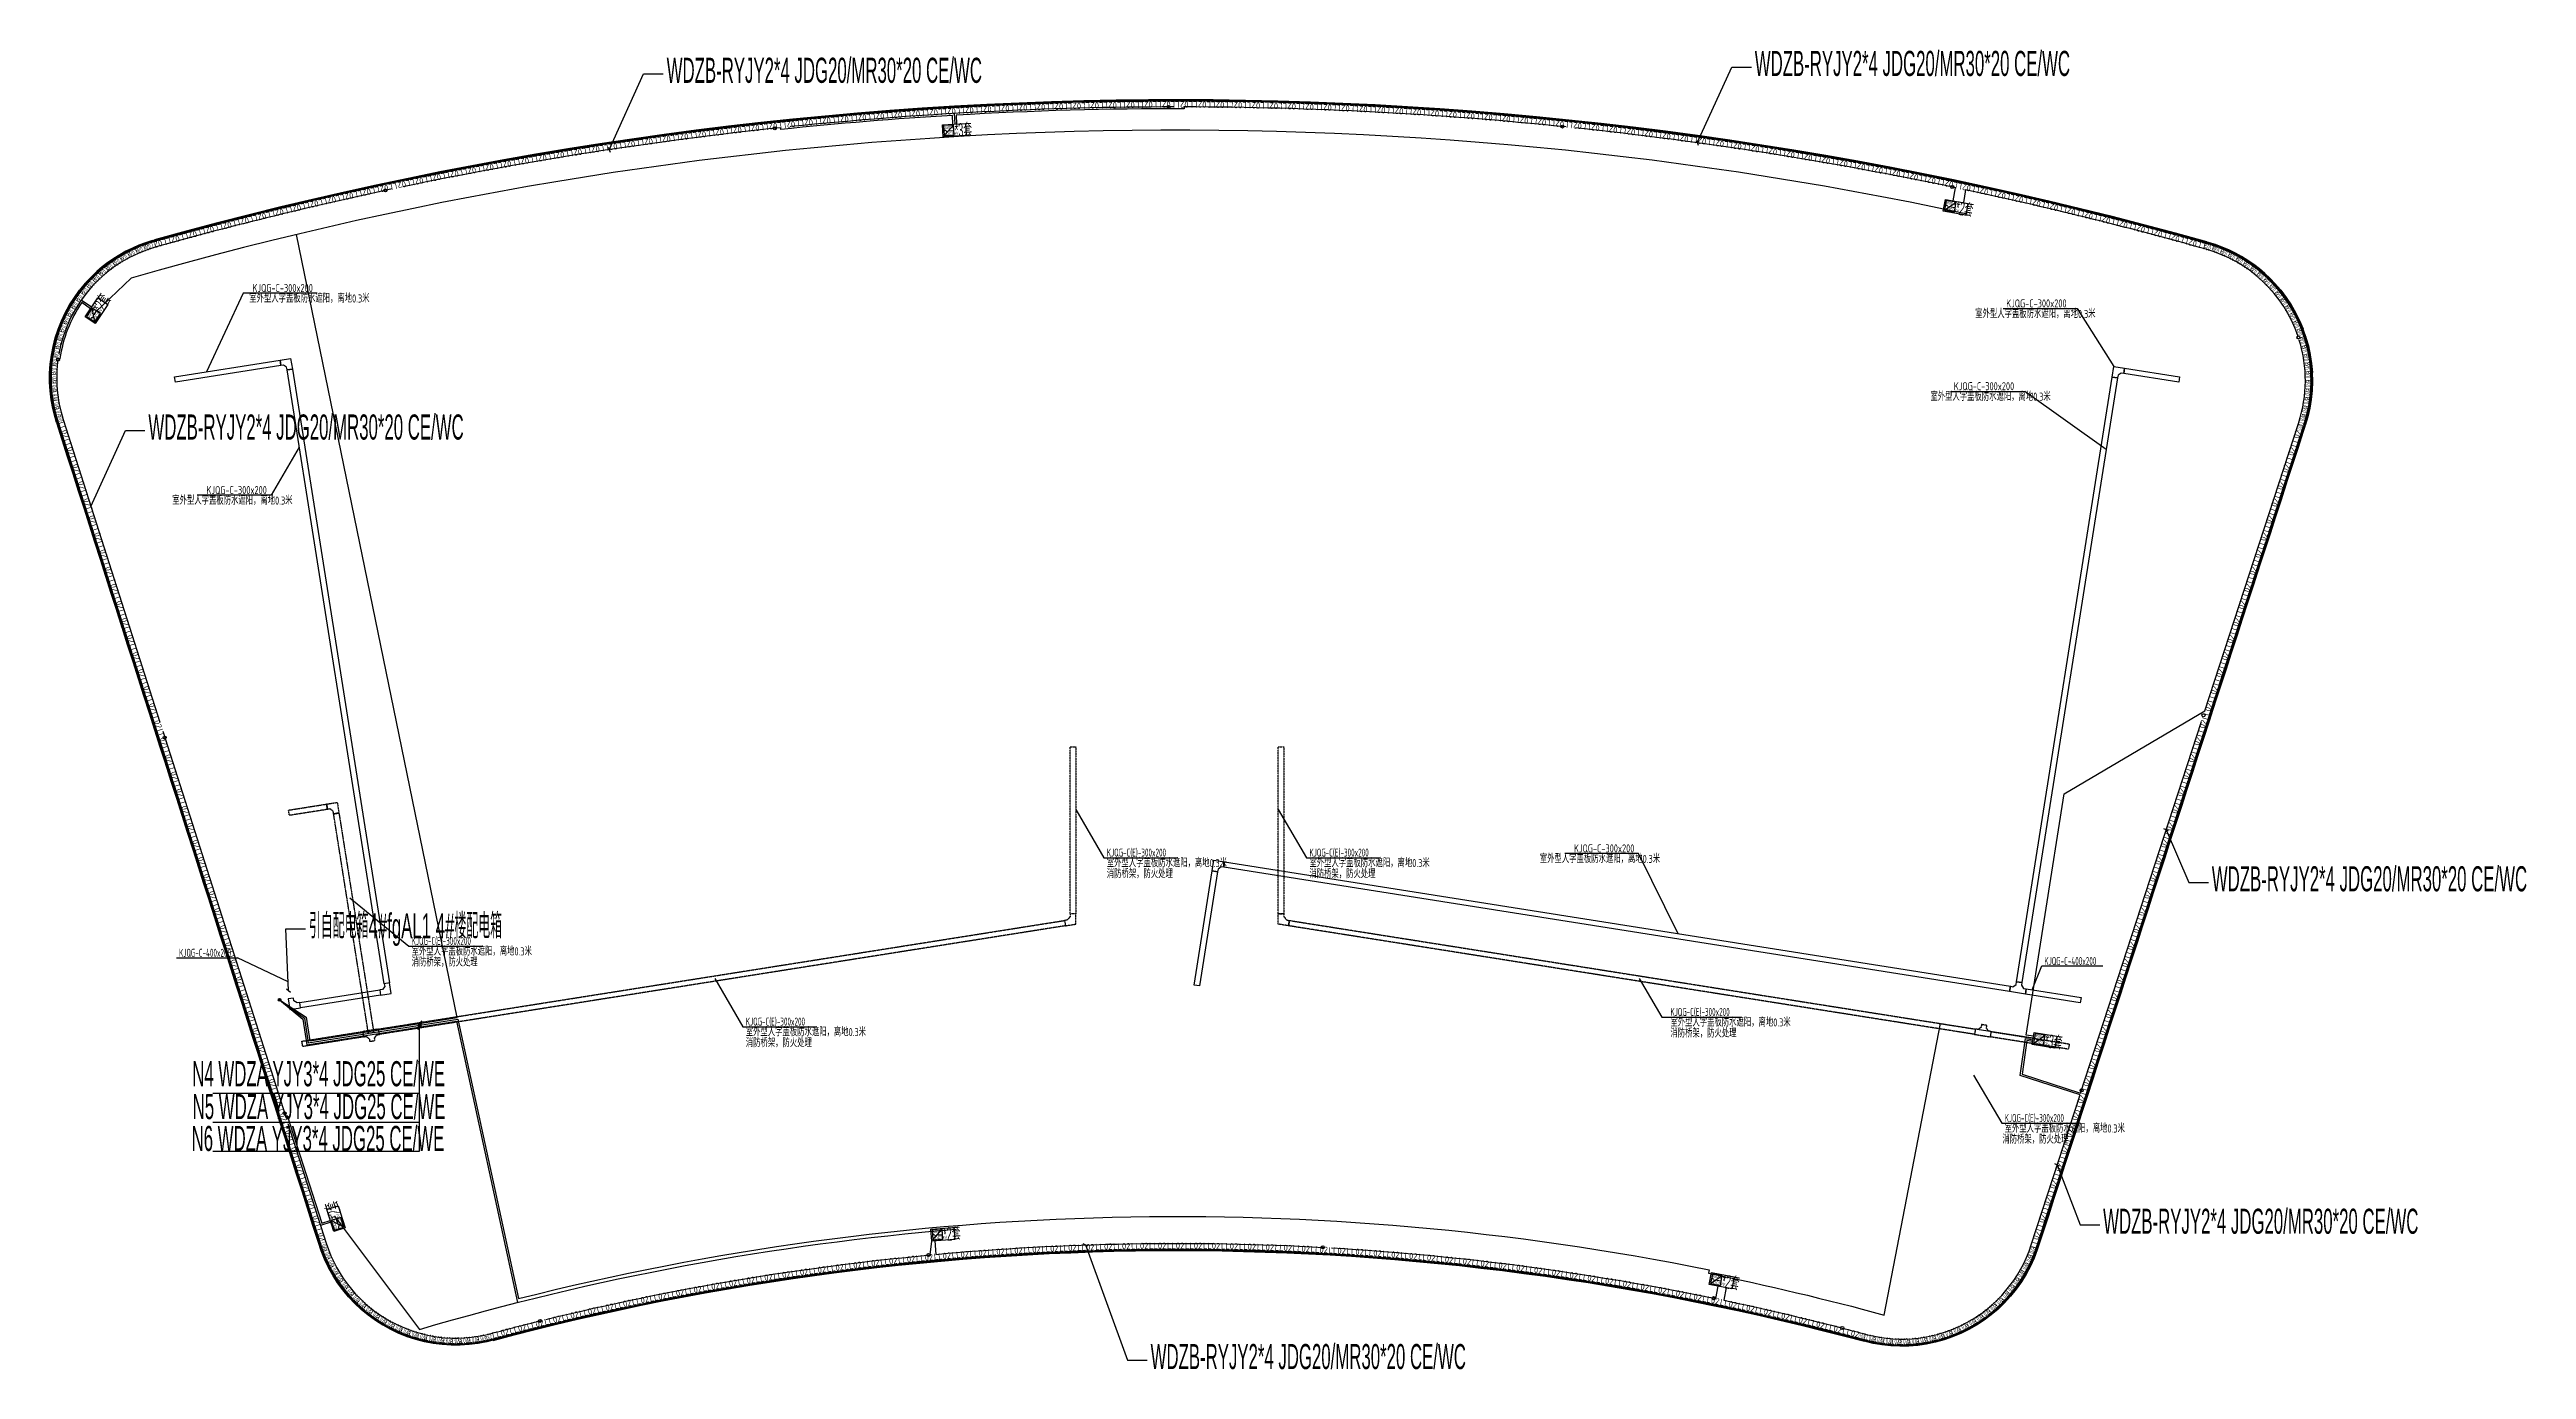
# Model space of a CAD drawing. Header units: inches. Extents: x -443710 to 794989, y 10730 to 123008.
# Drawn here: x 53232 to 191353, y 15478 to 89117 of the extents above; entities that cross this region are included whole.
import ezdxf
from ezdxf import colors
from ezdxf.entities.mleader import LeaderData, LeaderLine
from ezdxf.enums import TextEntityAlignment as Align
from ezdxf.math import Vec2, Vec3

# ---------------------------------------------------------------- set-up
doc = ezdxf.new("R2010")
doc.units = ezdxf.units.IN
doc.header["$MEASUREMENT"] = 0
doc.linetypes.add('DASH', pattern=[0.35, 0.25, -0.1])
doc.layers.get('0').update_dxf_attribs({"color": 253})
for name, color, linetype in [('0-L-灯具', 1, 'Continuous'), ('0-L-电箱', 90, 'Continuous'), ('0-LIGHT-TXT', 90, 'Continuous'), ('0-LL02', 1, 'Continuous'), ('0-开关电源', 3, 'Continuous'), ('CABLETRAY', 4, 'Continuous'), ('CABLETRAY_FIRE', 1, 'DASH'), ('LT-220V', 5, 'Continuous'), ('LT-24V', 4, 'Continuous'), ('电-电力-消防线槽标注', 41, 'Continuous'), ('电-电力-线槽标注', 225, 'Continuous')]:
    doc.layers.add(name, color=color, linetype=linetype)
doc.styles.add('-宋体', font='xd-hzs.shx', dxfattribs={"width": 0.8, "bigfont": 'xd-hztxt.shx'})
doc.styles.add('GBZITI', font='gbenor.shx', dxfattribs={"height": 350, "bigfont": 'gbcbig.shx'})
doc.styles.add('SMDEI', font='smsim.shx', dxfattribs={"width": 0.75, "bigfont": 'smfs.shx'})
doc.styles.get("Standard").update_dxf_attribs({"font": 'arial.ttf'})

# ---------------------------------------------------------------- blocks, each defined once
blk = doc.blocks.new('LL02')
at = {"layer": '0-LL02'}
for points in [[(-500, 80), (500, 80), (500, 0), (-500, 0)], [(-490, 70), (490, 70), (490, 10), (-490, 10)]]:
    blk.add_lwpolyline(points, close=True, dxfattribs=at)
for points in [[(-450, 16), (-450, 63), (-460, 45)], [(-450, 16), (-450, 63), (-440, 45)], [(-375, 16), (-375, 63), (-385, 45)], [(-375, 16), (-375, 63), (-365, 45)], [(-300, 16), (-300, 63), (-310, 45)], [(-300, 16), (-300, 63), (-290, 45)], [(-225, 16), (-225, 63), (-235, 45)], [(-225, 16), (-225, 63), (-215, 45)], [(-150, 16), (-150, 63), (-160, 45)], [(-150, 16), (-150, 63), (-140, 45)], [(-75, 16), (-75, 63), (-85, 45)], [(-75, 16), (-75, 63), (-65, 45)], [(0, 16), (0, 63), (-10, 45)], [(0, 16), (0, 63), (10, 45)], [(75, 16), (75, 63), (65, 45)], [(75, 16), (75, 63), (85, 45)], [(150, 16), (150, 63), (140, 45)], [(150, 16), (150, 63), (160, 45)], [(225, 16), (225, 63), (215, 45)], [(225, 16), (225, 63), (235, 45)], [(300, 16), (300, 63), (290, 45)], [(300, 16), (300, 63), (310, 45)], [(375, 16), (375, 63), (365, 45)], [(375, 16), (375, 63), (385, 45)], [(450, 16), (450, 63), (440, 45)], [(450, 16), (450, 63), (460, 45)]]:
    blk.add_lwpolyline(points, dxfattribs=at)
at = {"layer": '0-LL02', "style": 'GBZITI'}
blk.add_text('LL02', height=350, rotation=360, dxfattribs=at).set_placement((0, 271, 0), align=Align.MIDDLE_CENTER)
blk = doc.blocks.new('LL02a')
at = {"layer": '0-LL02'}
for points in [[(-250, 80), (250, 80), (250, 0), (-250, 0)], [(-240, 70), (240, 70), (240, 10), (-240, 10)]]:
    blk.add_lwpolyline(points, close=True, dxfattribs=at)
for points in [[(-225, 16), (-225, 63), (-235, 45)], [(-225, 16), (-225, 63), (-215, 45)], [(-150, 16), (-150, 63), (-160, 45)], [(-150, 16), (-150, 63), (-140, 45)], [(-75, 16), (-75, 63), (-85, 45)], [(-75, 16), (-75, 63), (-65, 45)], [(0, 16), (0, 63), (-10, 45)], [(0, 16), (0, 63), (10, 45)], [(75, 16), (75, 63), (65, 45)], [(75, 16), (75, 63), (85, 45)], [(150, 16), (150, 63), (140, 45)], [(150, 16), (150, 63), (160, 45)], [(225, 16), (225, 63), (215, 45)], [(225, 16), (225, 63), (235, 45)]]:
    blk.add_lwpolyline(points, dxfattribs=at)
at = {"layer": '0-LL02', "style": 'GBZITI', "width": 0.5}
blk.add_text('LL02a', height=350, rotation=360, dxfattribs=at).set_placement((0, 271, 0), align=Align.MIDDLE_CENTER)
blk = doc.blocks.new('LF01b')
at = {"layer": '0-LL02'}
for points in [[(-150, 80), (150, 80), (150, 0), (-150, 0)], [(-140, 70), (140, 70), (140, 10), (-140, 10)]]:
    blk.add_lwpolyline(points, close=True, dxfattribs=at)
for points in [[(-75, 16), (-75, 63), (-85, 45)], [(-75, 16), (-75, 63), (-65, 45)], [(0, 16), (0, 63), (-10, 45)], [(0, 16), (0, 63), (10, 45)], [(75, 16), (75, 63), (65, 45)], [(75, 16), (75, 63), (85, 45)]]:
    blk.add_lwpolyline(points, dxfattribs=at)
at = {"layer": '0-LL02', "style": 'GBZITI', "width": 0.28}
blk.add_text('LL02b', height=350, rotation=360, dxfattribs=at).set_placement((0, 271, 0), align=Align.MIDDLE_CENTER)
blk = doc.blocks.new('LEDDR01')
at = {"layer": '0-开关电源'}
for p, q in [((-224, 0), (224, 448)), ((19, 205), (198, 205))]:
    blk.add_line(p, q, dxfattribs=at)
blk.add_lwpolyline([(-224, 0), (224, 0), (224, 448), (-224, 448)], close=True, dxfattribs=at)
for centre, start, end in [((-171, 187), 19.47122, 160.52878), ((-81, 219), 199.47122, 340.52878)]:
    blk.add_arc(centre, 47.5, start, end, dxfattribs=at)
at = {"color": 3}
for s, p in [('350W', (-219, 302)), ('DC24V', (-122, 21))]:
    blk.add_text(s, height=120, dxfattribs=at).set_placement(p)
blk = doc.blocks.new('引入')
at = {"layer": '0-L-电箱', "lineweight": -2}
h = blk.add_hatch(color=256, dxfattribs=at)
h.dxf.hatch_style = 1
h.paths.add_polyline_path([(-75, 0, 1), (75, 0, 1)])
blk.add_lwpolyline([(709, -533, 0, 0, 0), (432, -324, 200, 0, 0), (0, 0, 0, 0, 0)], format="xyseb", dxfattribs=at)
blk.add_circle((0, 0), 75, dxfattribs=at)
blk = doc.blocks.new('_Oblique')
at = {"color": 0, "linetype": 'ByBlock', "lineweight": -2}
blk.add_line((-0.5, -0.5), (0.5, 0.5), dxfattribs=at)
blk = doc.blocks.new('A$C57f8a58f')
at = {"layer": 'CABLETRAY'}
for p, q in [((-89544, 44028), (-83660, 44960)), ((-83613, 44663), (-89497, 43731)), ((-83660, 44960), (-83067, 45053)), ((-83660, 44960), (-83613, 44663)), ((-83613, 44663), (-83660, 44960)), ((-83465, 44687), (-83613, 44663)), ((-83293, 44562), (-83465, 44687)), ((-83270, 44414), (-83293, 44562)), ((-83270, 44414), (-82973, 44461)), ((-82973, 44461), (-83270, 44414)), ((-77846, 10171), (-83270, 44414)), ((-83067, 45053), (-82973, 44461)), ((-82973, 44461), (-77550, 10218)), ((18514, 44014), (18608, 44606)), ((18608, 44606), (19201, 44512)), ((19006, 44240), (18834, 44115)), ((19154, 44216), (19006, 44240)), ((19154, 44216), (19201, 44512)), ((19201, 44512), (19154, 44216)), ((22215, 43731), (19154, 44216)), ((19201, 44512), (22262, 44028)), ((-89497, 43731), (-89544, 44028)), ((13171, 10278), (18514, 44014)), ((18810, 43967), (13467, 10231)), ((18810, 43967), (18514, 44014)), ((18514, 44014), (18810, 43967)), ((18834, 44115), (18810, 43967)), ((22262, 44028), (22215, 43731)), ((-31672, 16469), (-31579, 17062)), ((-31579, 17062), (-30986, 16968)), ((-31181, 16695), (-31353, 16570)), ((-31033, 16672), (-31181, 16695)), ((-31033, 16672), (-30986, 16968)), ((-30986, 16968), (-31033, 16672)), ((12781, 9732), (-31033, 16672)), ((-30986, 16968), (12828, 10029)), ((-32682, 10095), (-31672, 16469)), ((-31376, 16422), (-32386, 10048)), ((-31672, 16469), (-31376, 16422)), ((-31376, 16422), (-31672, 16469)), ((-31353, 16570), (-31376, 16422)), ((-82562, 9121), (-78096, 9828)), ((-77947, 9851), (-78096, 9828)), ((-78096, 9828), (-78049, 9532)), ((-78096, 9828), (-78049, 9532)), ((-77823, 10023), (-77947, 9851)), ((-77550, 10218), (-77846, 10171)), ((-77550, 10218), (-77846, 10171)), ((-77846, 10171), (-77823, 10023)), ((-77456, 9626), (-77550, 10218)), ((-32386, 10048), (-32682, 10095)), ((12828, 10029), (12781, 9732)), ((12781, 9732), (12828, 10029)), ((13670, 9592), (12781, 9732)), ((12828, 10029), (12976, 10005)), ((12976, 10005), (13147, 10130)), ((13147, 10130), (13171, 10278)), ((13467, 10231), (13171, 10278)), ((13171, 10278), (13467, 10231)), ((13467, 10231), (13444, 10083)), ((13444, 10083), (13568, 9911)), ((13568, 9911), (13717, 9888)), ((13670, 9592), (13717, 9888)), ((13717, 9888), (13670, 9592)), ((13717, 9888), (16774, 9404)), ((-82905, 9370), (-83201, 9323)), ((-83201, 9323), (-83108, 8730)), ((-83108, 8730), (-82515, 8824)), ((-82882, 9222), (-82905, 9370)), ((-82710, 9097), (-82882, 9222)), ((-82562, 9121), (-82710, 9097)), ((-82515, 8824), (-82562, 9121)), ((-82515, 8824), (-82562, 9121)), ((-78049, 9532), (-82515, 8824)), ((-78049, 9532), (-77456, 9626)), ((16727, 9107), (13670, 9592)), ((16774, 9404), (16727, 9107))]:
    blk.add_line(p, q, dxfattribs=at)
at = {"layer": 'CABLETRAY_FIRE'}
for p, q in [((-39591, 14073), (-39591, 23387)), ((-39591, 23387), (-39291, 23387)), ((-39291, 23387), (-39291, 14073)), ((-27991, 14073), (-27991, 23387)), ((-27991, 23387), (-27691, 23387)), ((-27991, 14073), (-27991, 23387)), ((-27991, 23387), (-27691, 23387)), ((-27691, 23387), (-27691, 14073)), ((-27691, 23387), (-27691, 14073)), ((-83184, 19857), (-81061, 20194)), ((-83137, 19561), (-83184, 19857)), ((-81014, 19897), (-83137, 19561)), ((-81061, 20194), (-80468, 20287)), ((-81061, 20194), (-81014, 19897)), ((-81014, 19897), (-81061, 20194)), ((-80866, 19921), (-81014, 19897)), ((-80694, 19796), (-80866, 19921)), ((-80671, 19648), (-80694, 19796)), ((-80671, 19648), (-80374, 19695)), ((-80374, 19695), (-80671, 19648)), ((-78731, 7400), (-80671, 19648)), ((-80468, 20287), (-80374, 19695)), ((-80374, 19695), (-78435, 7447)), ((-39591, 13923), (-39761, 13724)), ((-39291, 14073), (-39591, 14073)), ((-39291, 14073), (-39591, 14073)), ((-39591, 14073), (-39591, 13923)), ((-39291, 13495), (-39291, 14073)), ((-27691, 14073), (-27991, 14073)), ((-27991, 13495), (-27991, 14073)), ((-27991, 14073), (-27691, 14073)), ((-27691, 14073), (-27991, 14073)), ((-27991, 13495), (-27991, 14073)), ((-27991, 14073), (-27691, 14073)), ((-27691, 14073), (-27691, 13923)), ((-27691, 14073), (-27691, 13923)), ((-27691, 13923), (-27521, 13724)), ((-27691, 13923), (-27521, 13724)), ((-78162, 7642), (-39909, 13701)), ((-39862, 13404), (-78115, 7346)), ((-39761, 13724), (-39909, 13701)), ((-39909, 13701), (-39862, 13404)), ((-39909, 13701), (-39862, 13404)), ((-39862, 13404), (-39291, 13495)), ((-27420, 13404), (-27991, 13495)), ((-27420, 13404), (-27991, 13495)), ((-27521, 13724), (-27373, 13701)), ((-27521, 13724), (-27373, 13701)), ((-27373, 13701), (-27420, 13404)), ((-27373, 13701), (-27420, 13404)), ((-27420, 13404), (-27373, 13701)), ((10833, 7346), (-27420, 13404)), ((-27373, 13701), (10879, 7642)), ((-82440, 6964), (-79051, 7501)), ((-82393, 6668), (-82440, 6964)), ((-79004, 7205), (-82393, 6668)), ((-78162, 7642), (-79051, 7501)), ((-79051, 7501), (-79004, 7205)), ((-79051, 7501), (-79004, 7205)), ((-79004, 7205), (-78856, 7229)), ((-78856, 7229), (-78684, 7104)), ((-78435, 7447), (-78731, 7400)), ((-78684, 7104), (-78660, 6956)), ((-78660, 6956), (-78364, 7003)), ((-78388, 7151), (-78263, 7322)), ((-78364, 7003), (-78388, 7151)), ((-78263, 7322), (-78115, 7346)), ((-78115, 7346), (-78162, 7642)), ((-78115, 7346), (-78162, 7642)), ((10879, 7642), (10833, 7346)), ((10879, 7642), (10833, 7346)), ((10833, 7346), (11721, 7205)), ((11028, 7619), (10879, 7642)), ((11199, 7743), (11028, 7619)), ((11223, 7892), (11199, 7743)), ((11519, 7845), (11223, 7892)), ((11496, 7696), (11519, 7845)), ((11620, 7525), (11496, 7696)), ((11768, 7501), (11620, 7525)), ((11721, 7205), (11768, 7501)), ((11721, 7205), (11768, 7501)), ((16067, 6517), (11721, 7205)), ((11768, 7501), (16114, 6813)), ((16114, 6813), (16067, 6517))]:
    blk.add_line(p, q, dxfattribs=at)
at = {"layer": '电-电力-消防线槽标注'}
for p, q in [((-39291, 19887), (-37721, 17202)), ((-27991, 19887), (-26421, 17202)), ((-37721, 17202), (-33601, 17202)), ((-26421, 17202), (-22301, 17202)), ((-79776, 14958), (-76484, 12273)), ((-76484, 12273), (-72363, 12273)), ((-59422, 10458), (-57851, 7773)), ((-7861, 10458), (-6606, 8313)), ((-6606, 8313), (-2170, 8313)), ((-57851, 7773), (-53731, 7773)), ((10777, 5078), (12347, 2393)), ((12347, 2393), (16467, 2393))]:
    blk.add_line(p, q, dxfattribs=at)
at = {"layer": '电-电力-线槽标注'}
for p, q in [((-85712, 48699), (-87766, 44309)), ((-81592, 48699), (-85712, 48699)), ((12434, 47837), (16554, 47837)), ((16554, 47837), (18608, 44606)), ((9511, 43219), (13631, 43219)), ((18179, 39978), (13631, 43219)), ((-82588, 40111), (-84158, 37426)), ((-84158, 37426), (-88279, 37426)), ((-7901, 17435), (-12021, 17435)), ((-5704, 12964), (-7901, 17435)), ((-89429, 11624), (-86026, 11624)), ((-83202, 10286), (-86026, 11624)), ((14041, 9826), (14589, 11164)), ((14589, 11164), (17992, 11164))]:
    blk.add_line(p, q, dxfattribs=at)
at = {"layer": '电-电力-消防线槽标注', "style": '-宋体'}
for s, width, p in [('室外型人字盖板防水遮阳，离地0.3米', 0.7, (-37557, 16678)), ('KJQG-C(E)-300x200', 0.6, (-37557, 17264)), ('室外型人字盖板防水遮阳，离地0.3米', 0.7, (-26257, 16678)), ('KJQG-C(E)-300x200', 0.6, (-26257, 17264)), ('消防桥架，防火处理', 0.7, (-37557, 16068)), ('消防桥架，防火处理', 0.7, (-26257, 16068)), ('KJQG-C(E)-300x200', 0.6, (-76320, 12335)), ('消防桥架，防火处理', 0.7, (-76320, 11139)), ('室外型人字盖板防水遮阳，离地0.3米', 0.7, (-76320, 11749)), ('KJQG-C(E)-300x200', 0.6, (-57688, 7835)), ('室外型人字盖板防水遮阳，离地0.3米', 0.7, (-6127, 7788)), ('KJQG-C(E)-300x200', 0.6, (-6127, 8375)), ('消防桥架，防火处理', 0.7, (-57688, 6639)), ('室外型人字盖板防水遮阳，离地0.3米', 0.7, (-57688, 7249)), ('消防桥架，防火处理', 0.7, (-6127, 7178)), ('KJQG-C(E)-300x200', 0.6, (12511, 2455)), ('消防桥架，防火处理', 0.7, (12386, 1257, -600)), ('室外型人字盖板防水遮阳，离地0.3米', 0.7, (12511, 1869))]:
    blk.add_text(s, height=450, rotation=0, dxfattribs=dict(at, width=width)).set_placement(p)
at = {"layer": '电-电力-线槽标注', "style": '-宋体', "width": 0.7}
for s, p in [('室外型人字盖板防水遮阳，离地0.3米', (-85375, 48174)), ('KJQG-C-300x200', (-85196, 48761)), ('KJQG-C-300x200', (12597, 47900)), ('室外型人字盖板防水遮阳，离地0.3米', (10871, 47313)), ('室外型人字盖板防水遮阳，离地0.3米', (8372, 42695)), ('KJQG-C-300x200', (9675, 43281)), ('室外型人字盖板防水遮阳，离地0.3米', (-89668, 36901)), ('KJQG-C-300x200', (-87763, 37488)), ('室外型人字盖板防水遮阳，离地0.3米', (-13410, 16910)), ('KJQG-C-300x200', (-11505, 17497))]:
    blk.add_text(s, height=450, dxfattribs=at).set_placement(p)
at = {"layer": '电-电力-线槽标注', "style": '-宋体', "width": 0.6}
for p in [(-89291, 11672), (14726, 11212)]:
    blk.add_text('KJQG-C-400x200', height=450, rotation=0, dxfattribs=at).set_placement(p)

msp = doc.modelspace()

# ---------------------------------------------------------------- linework, layer by layer
at = {"color": 4}
for points in [[(173531, 78380, 0.1376421), (59090, 78496, 0.1377205)], [(58975, 78464, 0.4209192), (53610, 68356, 0.4244115)], [(179016, 68140, 0.4269567), (173614, 78356)], [(77966, 17102, -0.1317724), (154436, 17049, 34359738368000.578125)]]:
    msp.add_lwpolyline(points, format="xyb", dxfattribs=at)
for points in [[(53634, 68295), (53634, 68295), (68224, 22566)], [(164073, 22156), (179016, 68140)]]:
    msp.add_lwpolyline(points, dxfattribs=at)
at = {"layer": '0-LIGHT-TXT', "color": 7}
for points in [[(103025, 84916), (104302, 84990), (104341, 84319), (103064, 84245)], [(158948, 80756), (160208, 80529), (160089, 79868), (158829, 80095)], [(55217, 74205), (55929, 75268), (56487, 74894), (55775, 73831)], [(163901, 34276), (165165, 34075), (165060, 33412), (163796, 33612)], [(69078, 23176), (68690, 24396), (69331, 24599), (69718, 23380)], [(102378, 23305), (103654, 23405), (103707, 22736), (102431, 22635)], [(145911, 20881), (147168, 20645), (147044, 19985), (145787, 20221)]]:
    msp.add_lwpolyline(points, close=True, dxfattribs=at)
for points in [[(73989, 34924), (73748, 34645)], [(73989, 34823), (73748, 34544)], [(73989, 34723), (73748, 34444)], [(73868, 27654), (73868, 27654), (73868, 34784)], [(62337, 30885), (73868, 30885)], [(62337, 29270), (73868, 29270)], [(62337, 27654), (73868, 27654)]]:
    msp.add_lwpolyline(points, dxfattribs=at)
at = {"layer": '0-LL02', "color": 4}
for points in [[(115937, 85914, 0.0253285), (94561, 84814, 0.0253285)], [(137803, 84797, 0.0252347), (116508, 85914), (116508, 85814, 0.0150672), (103781, 85454), (103809, 84961)], [(103610, 84950), (103581, 85443, 0.0113539), (94018, 84657), (94008, 84756, 0.0252364), (72938, 81460, 0.0252364)], [(159389, 80677), (159521, 81407, 0.0253971), (138320, 84743, 0.0253971)], [(72344, 81336, 0.016027), (59185, 78108, 0.287139), (53754, 72147, 0.287139)], [(178618, 73113, 0.2467315), (173487, 77977, 0.0163343), (160081, 81289), (159952, 80575)], [(55516, 74655), (55024, 74998, 0.1133896), (53809, 71867), (53711, 71881)], [(53711, 71881, 0.1137855), (53991, 68478), (59383, 51584)], [(66525, 29205), (68658, 22520, 0.4003466), (77862, 17488, -0.0047964), (80612, 18196, -0.0047964)], [(80903, 18267, -0.0370525), (102337, 21866), (102431, 22635)], [(102595, 22648), (102654, 21902, -0.0365968), (124287, 22288, -0.0365968)], [(124722, 22263, -0.0365552), (146147, 19432), (146278, 20129)], [(146732, 20043), (146599, 19338, -0.0112477), (153082, 17820)]]:
    msp.add_lwpolyline(points, format="xyb", dxfattribs=at)
for points in [[(103675, 85548), (103710, 84956)], [(55573, 74737), (54999, 75137)], [(59542, 51086), (66391, 29624), (66486, 29655), (68408, 23634), (68884, 23786)], [(68914, 23691), (68343, 23508)]]:
    msp.add_lwpolyline(points, dxfattribs=at)
at = {"layer": '0-LL02'}
for centre in [(115633, 85914), (93676, 84721), (137596, 84819), (159327, 81448), (71961, 81254), (53701, 71811), (178638, 73052), (173342, 51973), (59654, 50733), (166544, 31050), (66343, 29774), (124228, 22291), (102252, 21864), (146024, 19458), (80582, 18188), (153201, 17789)]:
    msp.add_circle(centre, 85.7, dxfattribs=at)
at = {"layer": 'LT-220V'}
for points in [[(160173, 79940, 0.1237801), (57781, 76357), (55839, 74497)], [(66062, 36106), (67448, 35082), (67654, 33705), (76002, 35019), (79382, 19434, -0.1124564), (145772, 21041), (145732, 20845, -0.0168705), (155531, 18514), (158676, 34786), (163853, 33974)], [(69122, 24033), (73866, 17715, -0.0510942), (103782, 23305)]]:
    msp.add_lwpolyline(points, format="xyb", dxfattribs=at)
for points in [[(66062, 36106), (67541, 35138), (67738, 33819), (75964, 35114), (66997, 78795)], [(66062, 36106), (67356, 35026), (67570, 33590), (75925, 34906), (79327, 19217)]]:
    msp.add_lwpolyline(points, dxfattribs=at)
at = {"layer": 'LT-24V', "color": 4}
for points in [[(163868, 34072), (163447, 34138), (165565, 47591), (173425, 52227), (178652, 68314, 0.1547581), (178684, 72908, 0.1547581)], [(153201, 17789, -0.0023402), (154540, 17436, 0.3992271), (163742, 22426), (166461, 30794), (163116, 31881), (163416, 33940), (163838, 33875)]]:
    msp.add_lwpolyline(points, format="xyb", dxfattribs=at)
msp.add_lwpolyline([(163820, 33776), (163498, 33826), (163227, 31950), (166492, 30889), (173227, 51620)], dxfattribs=at)

# ---------------------------------------------------------------- block references
msp.add_blockref('A$C57f8a58f', (149744, 26827))
at = {"layer": '0-L-灯具', "rotation": 82.90987147356023}
msp.add_blockref('引入', (66062, 36106), dxfattribs=at)
at = {"layer": '0-LL02'}
for name, p, rotation in [('LL02', (98778, 85604), 184.6926367240604), ('LL02', (99775, 85683), 184.422114213583), ('LL02', (100772, 85758), 184.1515917031055), ('LL02', (101770, 85828), 183.8810691926281), ('LL02', (102768, 85893), 183.6105466821506), ('LL02', (103766, 85954), 183.3400241716719), ('LL02', (104764, 86010), 183.0695016611943), ('LL02', (105763, 86061), 182.7989791507169), ('LL02', (106762, 86107), 182.5284566402381), ('LL02', (107761, 86149), 182.257934129758), ('LL02', (108760, 86186), 181.9874116192792), ('LL02', (109760, 86218), 181.716889108803), ('LL02', (110759, 86246), 181.4463665983256), ('LL02', (111759, 86269), 181.175844087848), ('LL02', (112759, 86287), 180.9053215773693), ('LL02', (113759, 86300), 180.6347990668918), ('LL02', (114759, 86309), 180.3642765564171), ('LL02', (115759, 86313), 180.0937540459396), ('LL02', (116759, 86312), 179.8232315354608), ('LL02', (117759, 86307), 179.5527090249821), ('LL02', (118759, 86297), 179.2821865145019), ('LL02', (119759, 86282), 179.0116640040231), ('LL02', (120759, 86262), 178.7411414935456), ('LL02', (121758, 86238), 178.4706189830117), ('LL02', (122758, 86209), 178.2000964725329), ('LL02', (123757, 86175), 177.929573962054), ('LL02', (124756, 86137), 177.6590514515766), ('LL02', (125756, 86093), 177.3885289410978), ('LL02', (126754, 86045), 177.118006430619), ('LL02', (127753, 85993), 176.8474839201402), ('LL02', (128751, 85935), 176.5769614096614), ('LL02', (129749, 85873), 176.3064388991826), ('LL02', (130747, 85807), 176.0359163887024), ('LL02', (131745, 85735), 175.765393878225), ('LL02', (132742, 85659), 175.4948713677475), ('LL02', (86853, 84284), 187.9389068497831), ('LL02', (87844, 84420), 187.6683843393057), ('LL02', (88835, 84551), 187.3978618288296), ('LL02', (89827, 84677), 187.1273393183549), ('LL02', (90819, 84799), 186.8568168078787), ('LL02', (91813, 84916), 186.5862942974013), ('LL02', (92806, 85028), 186.3157717869238), ('LL02', (93800, 85136), 186.0452492764437), ('LL02', (94795, 85239), 185.7747267659649), ('LL02', (95790, 85337), 185.5042042554888), ('LL02', (96786, 85431), 185.233681745014), ('LL02', (97782, 85520), 184.9631592345379), ('LL02', (133738, 85578), 175.2243488572687), ('LL02', (134735, 85492), 174.9538263467912), ('LL02', (135731, 85402), 174.6833038363151), ('LL02', (136726, 85307), 174.4127813258377), ('LL02', (137721, 85207), 174.1422588153602), ('LL02', (138716, 85103), 173.8717363048828), ('LL02', (139710, 84994), 173.601213794404), ('LL02', (140703, 84880), 173.3306912839238), ('LL02', (141696, 84761), 173.0601687734463), ('LL02', (142689, 84638), 172.7896462629676), ('LL02', (143680, 84510), 172.5191237524874), ('LL02', (144671, 84378), 172.2486012420086), ('LL02', (145662, 84241), 171.9780787315311), ('LL02', (77968, 82852), 190.3736094441392), ('LL02', (78952, 83030), 190.1030869336618), ('LL02', (79937, 83203), 189.8325644231829), ('LL02', (80923, 83371), 189.5620419127028), ('LL02', (81909, 83535), 189.2915194022254), ('LL02', (82897, 83694), 189.0209968917505), ('LL02', (83885, 83849), 188.7504743812745), ('LL02', (84873, 83998), 188.4799518707381), ('LL02', (85863, 84144), 188.2094293602593), ('LL02', (146652, 84099), 171.7075562210523), ('LL02', (147641, 83952), 171.4370337105722), ('LL02', (148630, 83801), 171.1665112000934), ('LL02', (149617, 83645), 170.8959886896172), ('LL02', (150604, 83484), 170.6254661791385), ('LL02', (151591, 83319), 170.3549436686596), ('LL02', (152576, 83149), 170.0844211581795), ('LL02', (153561, 82975), 169.8138986477007), ('LL02', (154545, 82796), 169.5433761372246), ('LL02', (71105, 81478), 192.2672670174868), ('LL02', (72082, 81688), 191.9967445070093), ('LL02', (73061, 81894), 191.7262219965305), ('LL02', (74041, 82095), 191.4556994860518), ('LL02', (75021, 82291), 191.1851769755729), ('LL02', (76003, 82483), 190.9146544650955), ('LL02', (76985, 82670), 190.6441319546167), ('LL02', (155527, 82612), 169.2728536267485), ('LL02', (156510, 82423), 169.0023311162724), ('LL02', (157491, 82230), 168.7318086057936), ('LL02', (158471, 82032), 168.4612860953148), ('LL02', (159450, 81830), 168.1907635848346), ('LL02', (160429, 81623), 167.9202410743558), ('LL02', (161406, 81411), 167.649718563877), ('LL02', (65260, 80121), 193.8904020803515), ('LL02', (66232, 80358), 193.6198795698727), ('LL02', (67204, 80591), 193.3493570593953), ('LL02', (68178, 80820), 193.0788345489192), ('LL02', (69152, 81044), 192.8083120384417), ('LL02', (70128, 81263), 192.5377895279642), ('LL02', (162382, 81195), 167.3791960533995), ('LL02', (163358, 80974), 167.1086735429207), ('LL02', (164332, 80749), 166.8381510324419), ('LL02', (165305, 80519), 166.5676285219672), ('LL02', (166277, 80284), 166.2971060114911), ('LL02', (167248, 80045), 166.0265835010163), ('LL02', (59457, 78598), 195.5135371432204), ('LL02', (60421, 78863), 195.2430146327429), ('LL02', (61387, 79124), 194.9724921222654), ('LL02', (62353, 79380), 194.701969611788), ('LL02', (63321, 79631), 194.4314471013091), ('LL02', (64290, 79878), 194.1609245908303), ('LL02', (168218, 79801), 165.7560609905388), ('LL02', (169187, 79553), 165.48553848006), ('LL02', (170154, 79300), 165.2150159695826), ('LL02', (171120, 79043), 164.9444934591052), ('LL02', (172085, 78781), 164.6739709486277), ('LL02a', (56523, 77251), 216.0945960227781), ('LL02a', (56936, 77533), 212.5141039518653), ('LL02a', (57365, 77788), 208.9336118809528), ('LL02a', (57810, 78016), 205.3531198100402), ('LL02a', (58268, 78215), 201.7726277391278), ('LL02a', (58738, 78386), 198.1921356682152), ('LL02', (173049, 78514), 164.4034484381502), ('LL02a', (173770, 78306), 162.9305620651392), ('LL02a', (174243, 78145), 159.349701114948), ('LL02a', (174705, 77954), 155.7688401647566), ('LL02a', (175154, 77735), 152.1879792145653), ('LL02a', (175588, 77488), 148.6071182643738), ('LL02a', (176006, 77215), 145.0262573141824), ('LL02a', (55071, 75885), 230.4165643064283), ('LL02a', (55401, 76260), 226.8360722355158), ('LL02a', (55754, 76614), 223.2555801646033), ('LL02a', (56129, 76945), 219.6750880936906), ('LL02a', (176407, 76916), 141.445396363991), ('LL02a', (176787, 76592), 137.8645354137996), ('LL02a', (177147, 76246), 134.2836744636085), ('LL02a', (177485, 75877), 130.702813513417), ('LL02a', (54229, 74648), 241.1580405191659), ('LL02a', (54483, 75077), 237.5775484482534), ('LL02a', (54764, 75491), 233.9970563773409), ('LL02a', (177799, 75488), 127.1219525632256), ('LL02a', (178088, 75081), 123.5410916130343), ('LL02a', (178351, 74656), 119.960230662843), ('LL02a', (53632, 73275), 251.8995167319037), ('LL02a', (53802, 73744), 248.3190246609911), ('LL02a', (54001, 74203), 244.7385325900785), ('LL02a', (178587, 74215), 116.3793697126517), ('LL02a', (178795, 73761), 112.7985087624604), ('LL02a', (178974, 73295), 109.2176478122692), ('LL02a', (53302, 71814), 262.6409929446414), ('LL02a', (53381, 72308), 259.0605008737289), ('LL02a', (53492, 72795), 255.4800088028164), ('LL02a', (179124, 72818), 105.6367868620778), ('LL02a', (179243, 72333), 102.0559259118864), ('LL02a', (179332, 71841), 98.47506496169505), ('LL02a', (53236, 70818), 269.8019770864665), ('LL02a', (53249, 70318), 273.3824691573791), ('LL02a', (53253, 71317), 266.2214850155539), ('LL02a', (179391, 71345), 94.8942040115037), ('LL02a', (179414, 70346), 87.7324821111212), ('LL02a', (179418, 70846), 91.31334306131241), ('LL02a', (53294, 69821), 276.9629612282917), ('LL02a', (53370, 69327), 280.5434532992042), ('LL02a', (53477, 68839), 284.1239453701167), ('LL02a', (179215, 68862), 76.98989926054715), ('LL02a', (179312, 69353), 80.57076021073847), ('LL02a', (179378, 69848), 84.15162116092988), ('LF01b', (53583, 68453), 287.6834465187172), ('LL02', (53786, 67819), 287.6952772591218), ('LL02', (178753, 67331), 71.99807704540152), ('LF01b', (178954, 67949), 71.99822536290189), ('LL02a', (179087, 68379), 73.40903831035573), ('LL02', (54090, 66866), 287.6952772591218), ('LL02', (54394, 65914), 287.6952772591218), ('LL02', (178444, 66379), 71.99807704540152), ('LL02', (54698, 64961), 287.6952772591218), ('LL02', (177826, 64477), 71.99807704540152), ('LL02', (178135, 65428), 71.99807704540152), ('LL02', (55002, 64008), 287.6952772591218), ('LL02', (55306, 63055), 287.6952772591218), ('LL02', (177517, 63526), 71.99807704540152), ('LL02', (55610, 62103), 287.6952772591218), ('LL02', (176899, 61624), 71.99807704540152), ('LL02', (177208, 62575), 71.99807704540152), ('LL02', (55913, 61150), 287.6952772591218), ('LL02', (56217, 60197), 287.6952772591218), ('LL02', (176589, 60673), 71.99807704540152), ('LL02', (56521, 59245), 287.6952772591218), ('LL02', (176280, 59722), 71.99807704540152), ('LL02', (56825, 58292), 287.6952772591218), ('LL02', (175662, 57820), 71.99807704540152), ('LL02', (175971, 58771), 71.99807704540152), ('LL02', (57129, 57339), 287.6952772591218), ('LL02', (57433, 56387), 287.6952772591218), ('LL02', (175353, 56869), 71.99807704540152), ('LL02', (57737, 55434), 287.6952772591218), ('LL02', (174735, 54967), 71.99807704540152), ('LL02', (175044, 55918), 71.99807704540152), ('LL02', (58041, 54481), 287.6952772591218), ('LL02', (58345, 53529), 287.6952772591218), ('LL02', (174426, 54016), 71.99807704540152), ('LL02', (58649, 52576), 287.6952772591218), ('LL02', (173808, 52114), 71.99807704540152), ('LL02', (174117, 53065), 71.99807704540152), ('LL02', (58953, 51623), 287.6952772591218), ('LL02', (59257, 50671), 287.6952772591218), ('LL02', (173499, 51163), 71.99807704540152), ('LL02', (59561, 49718), 287.6952772591218), ('LL02', (172881, 49261), 71.99807704540152), ('LL02', (173190, 50212), 71.99807704540152), ('LL02', (59865, 48765), 287.6952772591218), ('LL02', (60169, 47813), 287.6952772591218), ('LL02', (172572, 48310), 71.99807704540152), ('LL02', (60473, 46860), 287.6952772591218), ('LL02', (171954, 46408), 71.99807704540152), ('LL02', (172263, 47359), 71.99807704540152), ('LL02', (60777, 45907), 287.6952772591218), ('LL02', (171645, 45456), 71.99807704540152), ('LL02', (61081, 44954), 287.6952772591218), ('LL02', (61385, 44002), 287.6952772591218), ('LL02', (171336, 44505), 71.99807704540152), ('LL02', (61689, 43049), 287.6952772591218), ('LL02', (170718, 42603), 71.99807704540152), ('LL02', (171027, 43554), 71.99807704540152), ('LL02', (61993, 42096), 287.6952772591218), ('LL02', (62297, 41144), 287.6952772591218), ('LL02', (170409, 41652), 71.99807704540152), ('LL02', (62600, 40191), 287.6952772591218), ('LL02', (169790, 39750), 71.99807704540152), ('LL02', (170099, 40701), 71.99807704540152), ('LL02', (62904, 39238), 287.6952772591218), ('LL02', (63208, 38286), 287.6952772591218), ('LL02', (169481, 38799), 71.99807704540152), ('LL02', (63512, 37333), 287.6952772591218), ('LL02', (168863, 36897), 71.99807704540152), ('LL02', (169172, 37848), 71.99807704540152), ('LL02', (63816, 36380), 287.6952772591218), ('LL02', (64120, 35428), 287.6952772591218), ('LL02', (168554, 35946), 71.99807704540152), ('LL02', (64424, 34475), 287.6952772591218), ('LL02', (167936, 34044), 71.99807704540152), ('LL02', (168245, 34995), 71.99807704540152), ('LL02', (64728, 33522), 287.6952772591218), ('LL02', (65032, 32570), 287.6952772591218), ('LL02', (167627, 33093), 71.99807704540152), ('LL02', (65336, 31617), 287.6952772591218), ('LL02', (167009, 31191), 71.99807704540152), ('LL02', (167318, 32142), 71.99807704540152), ('LL02', (65640, 30664), 287.6952772591218), ('LL02', (166700, 30240), 71.99807704540152), ('LL02', (65944, 29711), 287.6952772591218), ('LL02', (66248, 28759), 287.6952772591218), ('LL02', (166391, 29289), 71.99807704540152), ('LL02', (66552, 27806), 287.6952772591218), ('LL02', (165773, 27387), 71.99807704540152), ('LL02', (166082, 28338), 71.99807704540152), ('LL02', (66856, 26853), 287.6952772591218), ('LL02', (67160, 25901), 287.6952772591218), ('LL02', (165464, 26436), 71.99807704540152), ('LL02', (67464, 24948), 287.6952772591218), ('LL02', (164846, 24533), 71.99807704540152), ('LL02', (165155, 25484), 71.99807704540152), ('LL02', (67768, 23995), 287.6952772591218), ('LL02', (68072, 23043), 287.6952772591218), ('LL02', (164537, 23582), 71.99807704540152), ('LL02a', (68302, 22329), 288.2506787617252), ('LL02a', (68473, 21859), 291.8301278205612), ('LL02', (104042, 21620), 4.686991297804646), ('LL02', (105038, 21698), 4.298808509775784), ('LL02', (106036, 21769), 3.910625721748801), ('LL02', (107034, 21834), 3.522442933719941), ('LL02', (108032, 21892), 3.13426014569108), ('LL02', (109031, 21944), 2.746077357663158), ('LL02', (110030, 21988), 2.357894569634299), ('LL02', (111029, 22026), 1.969711781606375), ('LL02', (112029, 22057), 1.581528993578454), ('LL02', (113028, 22081), 1.193346205550532), ('LL02', (114028, 22099), 0.8051634175216719), ('LL02', (115028, 22109), 0.4169806294928113), ('LL02', (116028, 22113), 0.02879784146395042), ('LL02', (117028, 22110), 359.6406150534351), ('LL02', (118028, 22101), 359.2524322654072), ('LL02', (119028, 22084), 358.8642494773792), ('LL02', (120028, 22061), 358.4760666893513), ('LL02', (121027, 22031), 358.0878839013234), ('LL02', (122026, 21994), 357.6997011132964), ('LL02', (123025, 21951), 357.3115183252694), ('LL02', (124024, 21900), 356.9233355372415), ('LL02', (125023, 21843), 356.5351527492117), ('LL02', (126021, 21780), 356.1469699611828), ('LL02', (127018, 21709), 355.758787173154), ('LL02', (128015, 21632), 355.3706043851261), ('LL02a', (163984, 21922), 69.10008291533727), ('LL02', (164228, 22631), 71.99807704540152), ('LL02a', (68673, 21402), 295.4095768793973), ('LL02a', (68902, 20957), 298.9890259382335), ('LL02a', (69157, 20528), 302.5684749970696), ('LL02', (93122, 20313), 8.957001966117417), ('LL02', (94110, 20466), 8.568819178089495), ('LL02', (95100, 20611), 8.180636390061572), ('LL02', (96090, 20750), 7.792453602032709), ('LL02', (97081, 20882), 7.40427081400385), ('LL02', (98073, 21008), 7.016088025975927), ('LL02', (99066, 21127), 6.627905237947068), ('LL02', (100060, 21239), 6.239722449920086), ('LL02', (101054, 21344), 5.851539661892165), ('LL02', (102049, 21443), 5.463356873863305), ('LL02', (103045, 21534), 5.075174085833505), ('LL02', (129011, 21548), 354.9824215970982), ('LL02', (130007, 21457), 354.5942388090702), ('LL02', (131003, 21359), 354.2060560210423), ('LL02', (131997, 21255), 353.8178732330144), ('LL02', (132991, 21144), 353.4296904449865), ('LL02', (133984, 21026), 353.0415076569595), ('LL02', (134976, 20902), 352.6533248689325), ('LL02', (135967, 20770), 352.2651420809055), ('LL02', (136958, 20632), 351.8769592928776), ('LL02', (137947, 20488), 351.4887765048488), ('LL02', (138936, 20336), 351.1005937168218), ('LL02a', (163321, 20580), 58.35712425663395), ('LL02a', (163570, 21013), 61.93811047620171), ('LL02a', (163791, 21461), 65.51909669576949), ('LL02a', (69439, 20115), 306.1479240559057), ('LL02a', (69747, 19721), 309.7273731147418), ('LL02a', (70078, 19347), 313.3068221735779), ('LL02a', (70432, 18994), 316.8862712324139), ('LL02', (85257, 18854), 12.06246427034079), ('LL02', (86236, 19060), 11.67428148231193), ('LL02', (87216, 19259), 11.28609869428401), ('LL02', (88197, 19451), 10.89791590625609), ('LL02', (89180, 19637), 10.50973311822816), ('LL02', (90164, 19816), 10.12155033020024), ('LL02', (91149, 19988), 9.73336754217326), ('LL02', (92135, 20154), 9.345184754145334), ('LL02', (139923, 20178), 350.7124109287938), ('LL02', (140910, 20014), 350.3242281407649), ('LL02', (141895, 19842), 349.9360453527361), ('LL02', (142879, 19664), 349.5478625647073), ('LL02', (143862, 19479), 349.1596797766794), ('LL02', (144843, 19288), 348.7714969886524), ('LL02', (145823, 19090), 348.3833142006235), ('LL02', (146802, 18885), 347.9951314125937), ('LL02a', (162072, 19026), 44.03317937836286), ('LL02a', (162420, 19385), 47.61416559793062), ('LL02a', (162745, 19764), 51.19515181749839), ('LL02a', (163046, 20163), 54.77613803706618), ('LL02a', (70807, 18664), 320.4657202912501), ('LL02a', (71202, 18359), 324.0451693500862), ('LL02a', (71615, 18078), 327.6246184089223), ('LL02a', (72046, 17824), 331.2040674677585), ('LL02a', (72491, 17597), 334.7835165265946), ('LL02', (79417, 17481), 14.39156099851583), ('LL02', (80386, 17727), 14.00337821048792), ('LL02', (81357, 17965), 13.61519542245905), ('LL02', (82330, 18197), 13.22701263443019), ('LL02', (83304, 18423), 12.83882984640039), ('LL02', (84280, 18642), 12.45064705837059), ('LL02', (147780, 18674), 347.6069486245658), ('LL02', (148755, 18456), 347.2187658365378), ('LL02', (149730, 18232), 346.830583048509), ('LL02', (150703, 18000), 346.4424002604235), ('LL02', (151674, 17763), 346.0542174723965), ('LL02', (152644, 17518), 345.6660346843686), ('LL02a', (160035, 17596), 26.12824828052427), ('LL02a', (160477, 17830), 29.70923450009204), ('LL02a', (160903, 18091), 33.29022071965971), ('LL02a', (161312, 18378), 36.87120693922749), ('LL02a', (161702, 18690), 40.45219315879528), ('LL02a', (72949, 17398), 338.3629655854307), ('LL02a', (73419, 17228), 341.9424146442668), ('LL02a', (73899, 17088), 345.5218637031028), ('LL02a', (74386, 16979), 349.1013127619389), ('LL02a', (74880, 16900), 352.6807618207748), ('LL02a', (75377, 16851), 356.2602108796108), ('LL02a', (75876, 16834), 359.8396599384469), ('LL02a', (76376, 16849), 3.419108997283072), ('LL02a', (76874, 16894), 6.998558056119097), ('LL02a', (77367, 16970), 10.57800711495522), ('LF01b', (77759, 17051), 13.51385289447875), ('LL02', (78449, 17229), 14.77974378654189), ('LL02', (153612, 17268), 345.2778518963406), ('LF01b', (154240, 17102), 345.0257750354496), ('LL02a', (154680, 16992), 346.7373998652801), ('LL02a', (155169, 16893), 350.3183860848476), ('LL02a', (155664, 16824), 353.8993723044154), ('LL02a', (156162, 16786), 357.4803585239831), ('LL02a', (156662, 16780), 1.061344743550946), ('LL02a', (157161, 16805), 4.642330963118621), ('LL02a', (157658, 16861), 8.22331718268609), ('LL02a', (158150, 16948), 11.80430340225367), ('LL02a', (158635, 17065), 15.38528962182123), ('LL02a', (159113, 17213), 18.96627584138872), ('LL02a', (159580, 17390), 22.54726206095649)]:
    msp.add_blockref(name, p, dxfattribs=dict(at, rotation=rotation))
at = {"layer": '0-开关电源', "color": 3}
for p, xscale, yscale, zscale, rotation in [((103401, 84327), 1.25, 1.25, 1.25, 3.312347175548974), ((159176, 80096), 1.25, 1.25, 1.25, 349.7806847976944), ((55913, 74149), 1.25, 1.25, 1.25, 56.17299459203808), ((164143, 33620), 1.25, 1.25, 1.25, 350.999999999963), ((69556, 23686), 1.25, 1.25, 1.25, 107.626027799437), ((102766, 22724), 1.250000000000001, 1.250000000000001, 1.250000000000001, 4.492344048367857), ((146133, 20219), 1.250000000000001, 1.250000000000001, 1.250000000000001, 349.3421015755425)]:
    msp.add_blockref('LEDDR01', p, dxfattribs=dict(at, xscale=xscale, yscale=yscale, zscale=zscale, rotation=rotation))

# ---------------------------------------------------------------- texts
at = {"layer": '0-LIGHT-TXT', "color": 7, "style": 'SMDEI', "width": 0.5}
for s, p in [('WDZB-RYJY2*4 JDG20/MR30*20 CE/WC', (87646, 87258)), ('WDZB-RYJY2*4 JDG20/MR30*20 CE/WC', (148321, 87642)), ('WDZB-RYJY2*4 JDG20/MR30*20 CE/WC', (58745, 67356)), ('WDZB-RYJY2*4 JDG20/MR30*20 CE/WC', (173807, 42153)), ('引自配电箱4#fgAL1 4#楼配电箱', (67694, 39523)), ('N4 WDZA YJY3*4 JDG25 CE/WE', (61190, 31279)), ('N5 WDZA YJY3*4 JDG25 CE/WE', (61213, 29443)), ('N6 WDZA YJY3*4 JDG25 CE/WE', (61153, 27667)), ('WDZB-RYJY2*4 JDG20/MR30*20 CE/WC', (167746, 23048)), ('WDZB-RYJY2*4 JDG20/MR30*20 CE/WC', (114632, 15498))]:
    msp.add_text(s, height=1400, dxfattribs=at).set_placement(p)
for s, rotation, p in [('*3套', 3.31235, (103735, 84235)), ('*2套', 349.78068, (159479, 79928)), ('*2套', 56.17299, (56188, 74360)), ('*3套', 351, (164450, 33459)), ('*2套', 107.62603, (69562, 24033)), ('*2套', 4.49234, (103102, 22639)), ('*2套', 349.3421, (146435, 20050))]:
    msp.add_text(s, height=750, rotation=rotation, dxfattribs=at).set_placement(p)

# ---------------------------------------------------------------- leaders
at = {"layer": '0-LIGHT-TXT', "color": 7}
ml = msp.add_multileader_mtext('Standard', dxfattribs=at)
ml.set_content('', color=7)
ml.set_leader_properties()
ml.set_arrow_properties(name='OBLIQUE')
ml.build(insert=Vec2(0, 0))
ml.multileader.update_dxf_attribs({"text_right_attachment_type": 6, "dogleg_length": 0.36, "arrow_head_size": 200})
ctx = ml.context
ctx.base_point, ctx.char_height, ctx.arrow_head_size, ctx.landing_gap_size, ctx.plane_origin = Vec3(87454, 87755), 0.18, 200, 0.09, Vec3(85507, 85767)
ctx.right_attachment = 6
notes = []
notes.append((ctx, [(0, (1, 1, 0), (86360, 87755), (1, 0), 1095, [(0, [(84440, 83529)], 0, [])])]))
ctx.mtext.insert, ctx.mtext.flow_direction = Vec3(87454, 87755), 5
ml = msp.add_multileader_mtext('Standard', dxfattribs=at)
ml.set_content('', color=7)
ml.set_leader_properties()
ml.set_arrow_properties(name='OBLIQUE')
ml.build(insert=Vec2(0, 0))
ml.multileader.update_dxf_attribs({"text_right_attachment_type": 6, "dogleg_length": 0.36, "arrow_head_size": 200})
ctx = ml.context
ctx.base_point, ctx.char_height, ctx.arrow_head_size, ctx.landing_gap_size, ctx.plane_origin = Vec3(148129, 88139), 0.18, 200, 0.09, Vec3(146182, 86151)
ctx.right_attachment = 6
notes.append((ctx, [(0, (1, 1, 0), (147035, 88139), (1, 0), 1095, [(0, [(145115, 83914)], 0, [])])]))
ctx.mtext.insert, ctx.mtext.flow_direction = Vec3(148129, 88140), 5
ml = msp.add_multileader_mtext('Standard', dxfattribs=at)
ml.set_content('', color=7)
ml.set_leader_properties()
ml.set_arrow_properties(name='OBLIQUE')
ml.build(insert=Vec2(0, 0))
ml.multileader.update_dxf_attribs({"text_right_attachment_type": 6, "dogleg_length": 0.36, "arrow_head_size": 200})
ctx = ml.context
ctx.base_point, ctx.char_height, ctx.arrow_head_size, ctx.landing_gap_size, ctx.plane_origin = Vec3(58554, 67854), 0.18, 200, 0.09, Vec3(56606, 65865)
ctx.right_attachment = 6
notes.append((ctx, [(0, (1, 1, 0), (57459, 67854), (1, 0), 1095, [(0, [(55539, 63628)], 0, [])])]))
ctx.mtext.insert, ctx.mtext.flow_direction = Vec3(58554, 67854), 5
ml = msp.add_multileader_mtext('Standard', dxfattribs=at)
ml.set_content('', color=7)
ml.set_leader_properties()
ml.set_arrow_properties(name='OBLIQUE')
ml.build(insert=Vec2(0, 0))
ml.multileader.update_dxf_attribs({"text_right_attachment_type": 6, "dogleg_length": 0.36, "arrow_head_size": 200})
ctx = ml.context
ctx.base_point, ctx.char_height, ctx.arrow_head_size, ctx.landing_gap_size, ctx.plane_origin = Vec3(173615, 42650), 0.18, 200, 0.09, Vec3(171668, 40661)
ctx.right_attachment = 6
notes.append((ctx, [(0, (1, 1, 0), (172521, 42650), (1, 0), 1095, [(0, [(171266, 45584)], 0, [])])]))
ctx.mtext.insert, ctx.mtext.flow_direction = Vec3(173616, 42650), 5
ml = msp.add_multileader_mtext('Standard', dxfattribs=at)
ml.set_content('', color=7)
ml.set_leader_properties()
ml.set_arrow_properties(name='OBLIQUE')
ml.build(insert=Vec2(0, 0))
ml.multileader.update_dxf_attribs({"text_right_attachment_type": 6, "dogleg_length": 0.36, "arrow_head_size": 200})
ctx = ml.context
ctx.base_point, ctx.char_height, ctx.arrow_head_size, ctx.landing_gap_size, ctx.plane_origin = Vec3(67507, 40057), 0.18, 200, 0.09, Vec3(65560, 38068)
ctx.right_attachment = 6
notes.append((ctx, [(0, (1, 1, 0), (66412, 40057), (1, 0), 1095, [(0, [(66557, 36619)], 0, [])])]))
ctx.mtext.insert, ctx.mtext.flow_direction = Vec3(67507, 40057), 5
ml = msp.add_multileader_mtext('Standard', dxfattribs=at)
ml.set_content('', color=7)
ml.set_leader_properties()
ml.set_arrow_properties(name='OBLIQUE')
ml.build(insert=Vec2(0, 0))
ml.multileader.update_dxf_attribs({"text_right_attachment_type": 6, "dogleg_length": 0.36, "arrow_head_size": 200})
ctx = ml.context
ctx.base_point, ctx.char_height, ctx.arrow_head_size, ctx.landing_gap_size, ctx.plane_origin = Vec3(167554, 23545), 0.18, 200, 0.09, Vec3(165607, 21557)
ctx.right_attachment = 6
notes.append((ctx, [(0, (1, 1, 0), (166459, 23545), (1, 0), 1095, [(0, [(165191, 26886)], 0, [])])]))
ctx.mtext.insert, ctx.mtext.flow_direction = Vec3(167554, 23545), 5
ml = msp.add_multileader_mtext('Standard', dxfattribs=at)
ml.set_content('', color=7)
ml.set_leader_properties()
ml.set_arrow_properties(name='OBLIQUE')
ml.build(insert=Vec2(0, 0))
ml.multileader.update_dxf_attribs({"text_right_attachment_type": 6, "dogleg_length": 0.36, "arrow_head_size": 200})
ctx = ml.context
ctx.base_point, ctx.char_height, ctx.arrow_head_size, ctx.landing_gap_size, ctx.plane_origin = Vec3(114440, 15995), 0.18, 200, 0.09, Vec3(112493, 14007)
ctx.right_attachment = 6
notes.append((ctx, [(0, (1, 1, 0), (113346, 15995), (1, 0), 1095, [(0, [(110995, 22426)], 0, [])])]))
ctx.mtext.insert, ctx.mtext.flow_direction = Vec3(114440, 15995), 5
for ctx, leaders in notes:
    for number, flags, end, landing, length, lines in leaders:
        leader = LeaderData()
        leader.index, (leader.has_last_leader_line, leader.has_dogleg_vector, leader.attachment_direction) = number, flags
        leader.last_leader_point, leader.dogleg_vector, leader.dogleg_length = Vec3(end), Vec3(landing), length
        for number, points, colour, breaks in lines:
            line = LeaderLine()
            line.index, line.vertices, line.color, line.breaks = number, Vec3.list(points), colors.encode_raw_color(colour), breaks
            leader.lines.append(line)
        ctx.leaders.append(leader)

doc.saveas('drawing.dxf')
